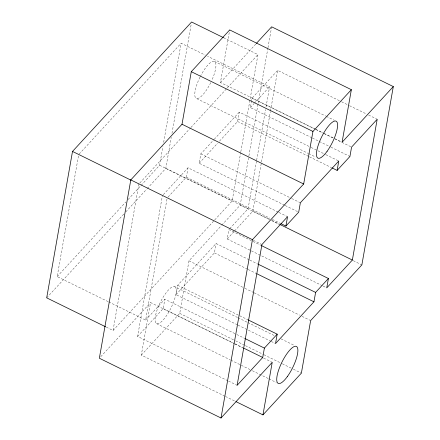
<?xml version="1.0" encoding="UTF-8"?>
<svg xmlns="http://www.w3.org/2000/svg" width="440" height="440" viewBox="0 0 440 440"><rect width="100%" height="100%" fill="white"/><g stroke="black" fill="none" stroke-linecap="round" stroke-linejoin="round"><path stroke-width="0.33" stroke-dasharray="2.2 1.65" d="M108.169 301.653L57.173 276.601L78.689 154.589M106.293 327.129L113.053 330.451L138.87 184.03M141.07 185.416L159.61 165.264L162.938 146.388M163.653 142.34L181.126 43.246L205.084 55.022M147.174 188.639L165.781 168.416L171.254 137.379M171.969 133.331L191.24 24.024M227.904 380.782L137.588 336.413L162.41 195.63M108.779 301.956L145.646 320.067L167.162 198.055M224.862 396.176L141.306 355.124L150.573 302.566L234.13 343.618M137.588 336.413L163.196 308.577L164.852 299.189L236.121 334.208M168.075 197.06L186.368 177.177L188.023 167.794L278.339 212.163M237.441 324.847L176 294.663L177.656 285.274L216.073 243.524L249.249 259.82M284.576 205.216L199.172 163.262L200.827 153.874L213.785 139.788M141.306 355.124L179.724 313.374L188.991 260.81L221.287 225.704M315.051 128.97L220.435 82.484L229.702 29.925M176 294.663L214.418 252.907L216.073 243.524M219.538 141.125L237.584 121.506L239.239 112.123L310.514 147.136M113.053 330.451L232.139 201.014L240.702 152.433M240.823 151.762L257.956 54.599L223.548 37.697M322.454 285.775L227.222 238.992L228.877 229.603L260.827 245.3M311.834 137.775L250.393 107.591L251.339 102.229M251.455 101.558L252.049 98.203L277.656 70.367L340.94 101.459M221.749 225.203L240.207 205.145L248.782 156.508M248.903 155.832L258.077 103.818M258.192 103.142L267.839 48.428M267.96 47.751L271.535 27.489M229.79 228.608L248.083 208.725L256.526 160.864M256.641 160.193L265.557 109.632M266.035 106.937L269.599 86.713L207.543 56.227M234.537 231.039L252.83 211.156L270.375 111.656M270.496 110.979L277.656 70.367M79.151 154.083L181.126 43.246M220.435 82.484L255.965 43.868M139.799 183.024L190.504 127.914M190.971 127.408L226.787 88.473M227.255 87.967L257.956 54.599M57.173 276.601L125.774 202.043M128.09 199.524L140.608 185.917M46.695 297.853L123.915 213.923M125.78 211.899L146.713 189.145M163.328 194.634L188.023 167.794M214.247 139.288L239.239 112.123M199.172 163.262L217.685 143.138M250.393 107.591L254.051 103.615M254.507 103.114L269.599 86.713M100.738 356.73L150.573 302.566M145.646 320.067L164.852 299.189M227.222 238.992L234.08 231.534M341.555 101.761L348.925 105.38M349.541 105.683L366.13 113.834M368.588 115.044L377.19 119.268M214.478 61.402L325.683 116.039M326.298 116.342L334.284 120.263M315.667 129.267L323.653 133.194M324.264 133.496L341.468 141.944M252.049 98.203L315.332 129.294M315.942 129.597L323.318 133.216M323.928 133.518L334.378 138.65M334.989 138.952L351.577 147.103M312.444 138.078L330.264 146.828M330.88 147.131L349.921 156.486M311.124 147.439L317.268 150.458M317.884 150.755L325.259 154.38M325.87 154.682L338.773 161.018M199.991 77.149A20.62 6.034 -63.8 0 0 196.246 98.389L308.066 153.323M308.682 153.626L315.442 156.943M237.584 121.506L308.858 156.519M309.469 156.822L331.59 167.69M200.827 153.874L291.143 198.248M291.759 198.545L300.361 202.774M285.186 205.519L298.705 212.157M278.954 212.465L287.557 216.689M186.368 177.177L269.923 218.229M272.382 219.434L280.368 223.361M159.61 165.264L248.083 208.725M165.781 168.416L232.139 201.014M252.83 211.156L269.418 219.302M271.876 220.512L279.252 224.136M240.207 205.145L270.93 220.237M271.541 220.534L279.532 224.461M353.26 260.678L361.861 264.908M253.341 240.301L261.943 244.525M323.07 286.077L326.755 287.887M249.865 260.123L257.235 263.747M214.418 252.907L247.594 269.209M248.21 269.511L256.196 273.433M188.991 260.81L244.282 287.98M244.899 288.283L253.501 292.507M254.117 292.809L299.58 315.145M302.038 316.349L310.64 320.579M177.656 285.274L239.096 315.458M239.712 315.761L248.314 319.985M174.757 286.66A20.62 6.034 -63.8 0 1 165.737 316.778A20.62 6.034 -63.8 0 1 156.437 312.02A20.62 6.034 -63.8 0 1 174.757 286.66L237.43 317.449M238.046 317.752L247.258 322.278M247.874 322.581L274.291 335.561M281.05 338.882L294.569 345.521M238.056 325.144L270.622 341.143M271.233 341.445L275.534 343.558M236.737 334.505L244.112 338.129M179.724 313.374L235.015 340.538M235.631 340.841L244.849 345.367M245.46 345.67L263.28 354.42M263.896 354.723L281.71 363.479M282.326 363.781L292.77 368.913M293.387 369.215L301.373 373.137M163.196 308.577L234.465 343.591M235.081 343.893L242.457 347.518M234.746 343.915L242.732 347.842M263.626 358.105L272.223 362.329M156.53 323.642L230.257 359.865M230.868 360.168L249.915 369.523M252.373 370.733L268.351 378.582M268.961 378.884L276.337 382.503M228.52 381.084L237.122 385.314M225.478 396.479L235.306 401.308M200.288 76.549A20.62 6.034 -63.8 0 1 214.297 61.325A20.62 6.034 -63.8 0 1 211.602 80.817M210.733 82.643A20.62 6.034 -63.8 0 1 196.246 98.389"/><path stroke-width="0.66" d="M223.548 37.697L191.598 22L72.512 151.431L46.695 297.853L105.677 326.827M256.427 43.362L271.651 26.813L393.305 86.576L342.084 142.246L351.351 89.689L229.702 29.925L191.285 71.676L182.017 124.234L130.801 179.905L99.352 358.237L221.007 418L272.223 362.329L262.955 414.887L235.923 401.61M221.007 418L252.45 239.674L303.672 184.003L312.939 131.439L351.351 89.689M280.984 223.663L285.901 226.078L287.557 216.689L261.943 244.525L237.122 385.314L262.73 357.478L264.385 348.09L277.189 334.175L248.314 319.985M277.189 334.175L275.534 343.558L313.951 301.807L315.607 292.418L328.411 278.504L261.443 245.603M332.206 167.992L337.117 170.406L338.773 161.018L300.361 202.774L298.705 212.157L285.901 226.078M328.411 278.504L326.755 287.887L352.363 260.051L377.19 119.268L351.577 147.103L349.921 156.486L337.117 170.406M393.305 86.576L361.861 264.908L310.64 320.579L301.373 373.137L262.955 414.887M191.285 71.676L312.939 131.439M182.017 124.234L303.672 184.003M279.868 224.433L352.363 260.051M130.801 179.905L252.45 239.674M72.512 151.431L130.883 180.109M257.851 264.044L315.607 292.418M256.812 273.735L313.951 301.807M244.723 338.432L264.385 348.09M243.683 348.117L262.73 357.478M327.107 151.283A20.62 6.034 -63.8 0 0 336.127 121.171A20.62 6.034 -63.8 0 0 317.807 146.531A20.62 6.034 -63.8 0 0 327.107 151.283M287.386 376.541A20.62 6.034 -63.8 0 0 296.411 346.429A20.62 6.034 -63.8 0 0 278.086 371.784A20.62 6.034 -63.8 0 0 287.386 376.541"/></g></svg>
